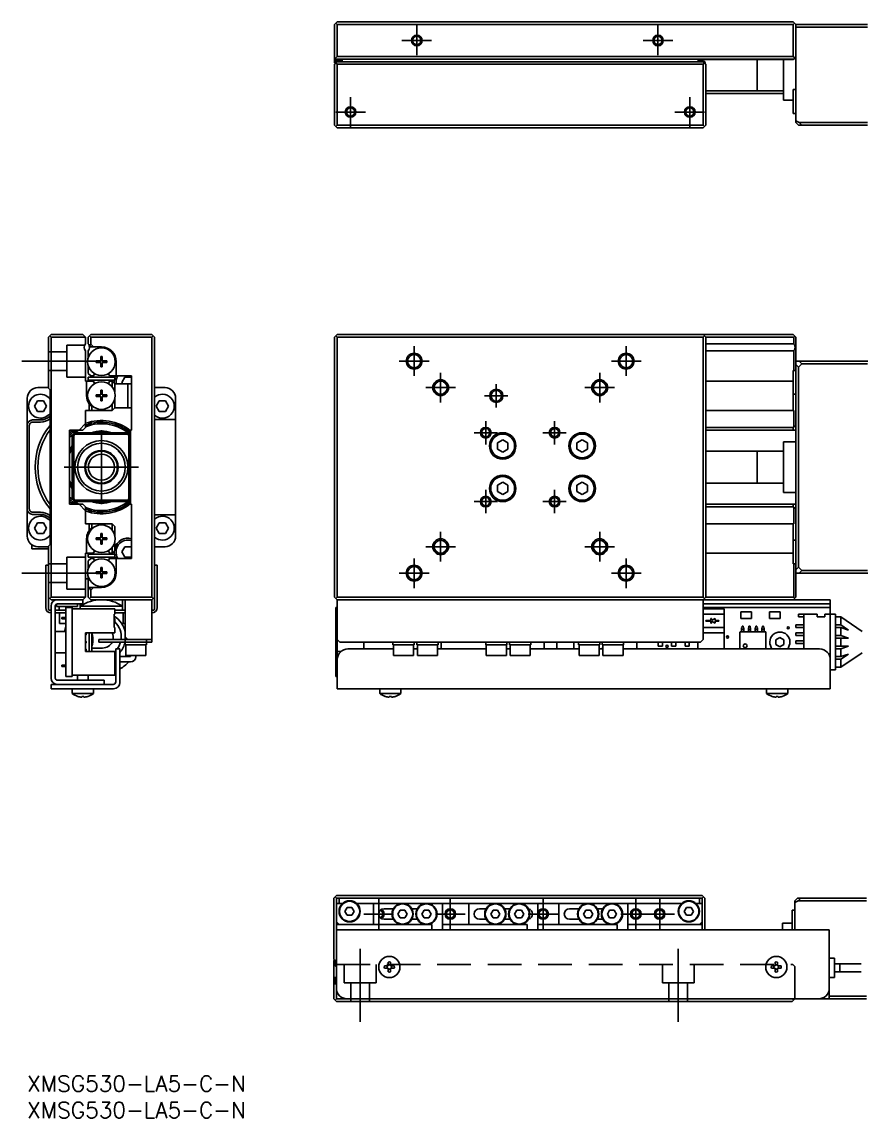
# Model space of a CAD drawing. Extents: x -1 to 646, y -8 to 203.
# Drawn here: x -1 to 157.3, y -8 to 198.8 of the extents above; entities that cross this region are included whole.
import ezdxf

# ---------------------------------------------------------------- set-up
doc = ezdxf.new("R2010")
doc.units = 0
doc.header["$LTSCALE"] = 0.5
doc.linetypes.add('CENTER', pattern=[50.8, 31.75, -6.35, 6.35, -6.35])
doc.linetypes.add('DASHED', pattern=[19.05, 12.7, -6.35])
for name, color, linetype in [('MSM_CENTER', 1, 'CENTER'), ('MSM_CONTINUOUS', 7, 'CONTINUOUS'), ('MSM_DASHED', 4, 'DASHED'), ('MSM_NARROW', 5, 'CONTINUOUS'), ('MSM_PART_NUMBER', 7, 'CONTINUOUS')]:
    doc.layers.add(name, color=color, linetype=linetype)
doc.styles.get("Standard").update_dxf_attribs({"font": 'txt.shx', "height": 1, "bigfont": 'bigfont.shx'})

# ---------------------------------------------------------------- blocks, each defined once
blk = doc.blocks.new('*U2')
at = {"layer": 'MSM_PART_NUMBER'}
blk.add_text('XMSG530-LA5-C-N', height=3, dxfattribs=at).set_placement((0, -3))
blk = doc.blocks.new('*U3')
at = {"layer": 'MSM_PART_NUMBER'}
blk.add_text('XMSG530-LA5-C-N', height=3, dxfattribs=at).set_placement((0, -8))

msp = doc.modelspace()

# ---------------------------------------------------------------- linework, layer by layer
at = {"layer": 'MSM_CENTER'}
for p, q in [((73.5, 192.5), (73.5, 198.1)), ((119, 192.5), (119, 198.1)), ((70.7, 195.3), (76.3, 195.3)), ((116.2, 195.3), (121.8, 195.3)), ((61, 179), (61, 184.6)), ((125, 179), (125, 184.6)), ((58.2, 181.8), (63.8, 181.8)), ((122.2, 181.8), (127.8, 181.8)), ((73, 132), (73, 137.6)), ((113, 132), (113, 137.6)), ((-1, 134.8), (14, 134.8)), ((70.2, 134.8), (75.8, 134.8)), ((110.2, 134.8), (115.8, 134.8)), ((78, 127), (78, 132.6)), ((108, 127), (108, 132.6)), ((88.5, 126.05), (88.5, 130.45)), ((75.2, 129.8), (80.8, 129.8)), ((86.3, 128.25), (90.7, 128.25)), ((105.2, 129.8), (110.8, 129.8)), ((86.5, 119.1), (86.5, 123.5)), ((99.5, 119.1), (99.5, 123.5)), ((14, 107.8), (14, 121.8)), ((84.3, 121.3), (88.7, 121.3)), ((97.3, 121.3), (101.7, 121.3)), ((7, 114.8), (21, 114.8)), ((86.5, 106.1), (86.5, 110.5)), ((99.5, 106.1), (99.5, 110.5)), ((84.3, 108.3), (88.7, 108.3)), ((97.3, 108.3), (101.7, 108.3)), ((78, 97), (78, 102.6)), ((108, 97), (108, 102.6)), ((75.2, 99.8), (80.8, 99.8)), ((105.2, 99.8), (110.8, 99.8)), ((73, 92), (73, 97.6)), ((113, 92), (113, 97.6)), ((-1, 94.8), (14, 94.8)), ((70.2, 94.8), (75.8, 94.8)), ((110.2, 94.8), (115.8, 94.8)), ((66.32, 27.7), (66.32, 33.3)), ((79.82, 27.7), (79.82, 33.3)), ((97.32, 27.7), (97.32, 33.3)), ((114.82, 27.7), (114.82, 33.3)), ((119.32, 27.7), (119.32, 33.3)), ((63.52, 30.5), (69.12, 30.5)), ((77.02, 30.5), (82.62, 30.5)), ((94.52, 30.5), (100.12, 30.5)), ((112.02, 30.5), (122.12, 30.5)), ((62.82, 23.9), (62.82, 10.16)), ((122.82, 10.16), (122.82, 23.9))]:
    msp.add_line(p, q, dxfattribs=at)
at = {"layer": 'MSM_CONTINUOUS'}
for p, q in [((58, 198.3), (58.25, 198.55)), ((58.5, 198.8), (58.25, 198.55)), ((58.25, 198.55), (58.5, 198.3)), ((58.5, 198.8), (144.5, 198.8)), ((145, 198.3), (144.5, 198.8)), ((144.5, 198.3), (144.75, 198.55)), ((58, 198.3), (58, 191.1)), ((58.5, 198.3), (58.5, 192.3)), ((144.5, 198.3), (58.5, 198.3)), ((144.5, 192.3), (144.5, 198.3)), ((145, 179.8), (145, 198.3)), ((145, 198.3), (158.5, 198.3)), ((158.5, 197.8), (145, 197.8)), ((58.5, 192.3), (58, 191.8)), ((144.6, 191.8), (58, 191.8)), ((59.4, 191.6), (58, 191.6)), ((58.1, 191), (58, 191.1)), ((58, 190.8), (58.25, 191.05)), ((58, 179.3), (58, 190.8)), ((58.1, 190.9), (58.1, 191.1)), ((58.25, 191.05), (58.5, 191.3)), ((58.25, 191.05), (58.5, 190.8)), ((59.1, 191.4), (58.4, 191.4)), ((58.5, 192.3), (144.5, 192.3)), ((58.5, 191.3), (127.5, 191.3)), ((58.5, 190.8), (58.5, 179.3)), ((127.5, 190.8), (58.5, 190.8)), ((59.4, 191.3), (59.4, 191.6)), ((126.6, 191.3), (126.6, 191.7)), ((144.5, 191.7), (126.6, 191.7)), ((127.6, 191.4), (126.9, 191.4)), ((127.5, 191.3), (128, 190.8)), ((127.5, 190.8), (127.75, 191.05)), ((127.5, 179.3), (127.5, 190.8)), ((127.9, 191.1), (127.9, 190.9)), ((128, 190.8), (128, 179.3)), ((137.7, 185.8), (137.7, 191.7)), ((142.7, 184.05), (142.7, 191.7)), ((144.8, 192), (144.5, 192.3)), ((144.5, 191.7), (144.6, 191.8)), ((144.6, 191.8), (144.8, 192)), ((144.8, 192), (145, 192.2)), ((128, 185.8), (142.7, 185.8)), ((128, 185.3), (142.7, 185.3)), ((144.5, 186.05), (144.5, 181.55)), ((145, 186.05), (144.5, 186.05)), ((142.7, 184.05), (144.5, 184.05)), ((144.5, 181.55), (145, 181.55)), ((145, 180.11), (145.61, 179.8)), ((58.25, 179.05), (58, 179.3)), ((58.5, 179.3), (58.25, 179.05)), ((58.25, 179.05), (58.5, 178.8)), ((58.5, 179.3), (127.5, 179.3)), ((127.5, 178.8), (58.5, 178.8)), ((127.75, 179.05), (127.5, 179.3)), ((127.5, 178.8), (128, 179.3)), ((145.5, 179.3), (145, 179.8)), ((158.5, 179.3), (145.5, 179.3)), ((145.61, 179.8), (158.5, 179.8)), ((145.61, 179.8), (146.11, 179.3)), ((4, 139.3), (4.25, 139.55)), ((4, 129.7), (4, 139.3)), ((4.25, 139.55), (4.5, 139.8)), ((4.5, 139.3), (4.25, 139.55)), ((4.5, 139.8), (10.5, 139.8)), ((4.5, 139.3), (4.5, 90.3)), ((11, 139.3), (4.5, 139.3)), ((10.5, 139.8), (11, 139.3)), ((11, 139.3), (11, 138.06)), ((11.75, 139.55), (11.5, 139.3)), ((11.5, 138.06), (11.5, 139.3)), ((11.75, 139.55), (12, 139.8)), ((12, 139.3), (11.75, 139.55)), ((12, 139.8), (23.5, 139.8)), ((12, 139.3), (12, 138)), ((23.5, 139.3), (12, 139.3)), ((23.5, 139.8), (23.75, 139.55)), ((23.75, 139.55), (23.5, 139.3)), ((23.5, 90.3), (23.5, 139.3)), ((23.75, 139.55), (24, 139.3)), ((24, 139.3), (24, 90.3)), ((58.25, 139.55), (58, 139.3)), ((58, 90.3), (58, 139.3)), ((58.5, 139.8), (58.25, 139.55)), ((58.25, 139.55), (58.5, 139.3)), ((58.5, 139.8), (144.5, 139.8)), ((127.5, 139.3), (58.5, 139.3)), ((58.5, 139.3), (58.5, 90.3)), ((127.75, 139.55), (127.5, 139.8)), ((127.5, 139.3), (127.75, 139.55)), ((127.5, 90.3), (127.5, 139.3)), ((128, 139.3), (127.75, 139.55)), ((144.6, 139.3), (128, 139.3)), ((128, 139.3), (128, 90.3)), ((144.8, 139.5), (144.5, 139.8)), ((144.6, 139.3), (144.8, 139.5)), ((144.6, 138.06), (144.6, 139.3)), ((144.8, 139.5), (145, 139.3)), ((145, 139.3), (145, 90.3)), ((11, 136.74), (11, 131)), ((11.5, 136.74), (11.5, 135.41)), ((12, 138), (11.73, 137.61)), ((11.74, 137.5), (14, 137.5)), ((12.5, 137.5), (12, 138)), ((128, 138.06), (144.6, 138.06)), ((144.6, 136.74), (128, 136.74)), ((144.63, 138.03), (144.6, 138.06)), ((144.6, 136.74), (144.63, 136.77)), ((144.6, 133.05), (144.6, 136.74)), ((144.66, 137.99), (144.63, 138.03)), ((144.63, 136.77), (144.66, 136.81)), ((144.68, 137.95), (144.66, 137.99)), ((144.66, 136.81), (144.68, 136.85)), ((144.71, 137.92), (144.68, 137.95)), ((144.68, 136.85), (144.71, 136.88)), ((144.73, 137.88), (144.71, 137.92)), ((144.71, 136.88), (144.73, 136.92)), ((144.75, 137.84), (144.73, 137.88)), ((144.73, 136.92), (144.75, 136.96)), ((144.77, 137.8), (144.75, 137.84)), ((144.75, 136.96), (144.77, 137)), ((144.79, 137.75), (144.77, 137.8)), ((144.77, 137), (144.79, 137.05)), ((144.8, 137.71), (144.79, 137.75)), ((144.79, 137.05), (144.8, 137.09)), ((144.81, 137.67), (144.8, 137.71)), ((144.8, 137.09), (144.81, 137.13)), ((144.82, 137.62), (144.81, 137.67)), ((144.81, 137.13), (144.82, 137.18)), ((144.83, 137.58), (144.82, 137.62)), ((144.82, 137.18), (144.83, 137.22)), ((144.84, 137.54), (144.83, 137.58)), ((144.83, 137.22), (144.84, 137.26)), ((144.85, 137.49), (144.84, 137.54)), ((144.84, 137.26), (144.85, 137.31)), ((144.85, 137.45), (144.85, 137.49)), ((144.85, 137.4), (144.85, 137.45)), ((144.85, 137.35), (144.85, 137.4)), ((144.85, 137.31), (144.85, 137.35)), ((11.4, 134.8), (11, 134.8)), ((13, 134.85), (13.8, 134.85)), ((13, 134.85), (13, 134.56)), ((13, 134.56), (13.8, 134.56)), ((13.53, 134.56), (13.53, 134.85)), ((13.86, 135.7), (14.15, 135.7)), ((13.86, 134.91), (13.86, 135.7)), ((14.15, 135.17), (13.86, 135.17)), ((13.86, 133.7), (13.86, 134.5)), ((14.15, 134.91), (14.15, 135.7)), ((14.15, 133.7), (14.15, 134.5)), ((14.21, 134.85), (15, 134.85)), ((14.21, 134.56), (15, 134.56)), ((14.47, 134.56), (14.47, 134.85)), ((15, 134.85), (15, 134.56)), ((16.8, 132), (16.8, 134.7)), ((145, 134.8), (174, 134.8)), ((145.61, 134.8), (146.11, 134.3)), ((11.5, 133.99), (11.5, 132.5)), ((11.5, 132.5), (12, 132)), ((13.86, 134.23), (14.15, 134.23)), ((13.86, 133.7), (14.15, 133.7)), ((15.54, 132), (15.33, 132.38)), ((144.5, 125.5), (144.5, 133.05)), ((145, 133.05), (144.5, 133.05)), ((145.5, 133.69), (145, 134.19)), ((146.11, 134.3), (145.5, 133.69)), ((145.5, 133.69), (145.5, 95.91)), ((158.5, 134.3), (146.11, 134.3)), ((11, 131), (12.46, 131)), ((11.2, 128.3), (11.2, 131)), ((11.5, 131.8), (11.5, 131.2)), ((11.5, 131.8), (16.5, 131.8)), ((11.5, 131.2), (16.5, 131.2)), ((12, 132), (12.46, 132)), ((12.54, 132.14), (12.46, 132)), ((12.46, 131), (12.67, 130.62)), ((15.46, 130.86), (15.54, 131)), ((15.54, 132), (19.7, 132)), ((16, 131), (15.54, 131)), ((16, 129.96), (16, 131)), ((16.5, 130.5), (16, 131)), ((16.5, 131.8), (16.5, 131.2)), ((16.5, 130.5), (16.5, 129.01)), ((19.7, 130.5), (16.5, 130.5)), ((17.85, 130.8), (18.42, 131.8)), ((18.02, 130.5), (17.85, 130.8)), ((18.42, 131.8), (19.58, 131.8)), ((19, 126), (19, 130.5)), ((19.58, 131.8), (19.7, 131.59)), ((19.7, 121.8), (19.7, 132)), ((144.5, 131), (128, 131)), ((2, 129.8), (4, 129.8)), ((4, 129.7), (4.3, 129.4)), ((4.3, 100.2), (4.3, 129.4)), ((13, 128.45), (13.8, 128.45)), ((13, 128.45), (13, 128.16)), ((13.53, 128.16), (13.53, 128.45)), ((13.86, 129.3), (14.15, 129.3)), ((13.86, 128.51), (13.86, 129.3)), ((14.15, 128.77), (13.86, 128.77)), ((14.15, 128.51), (14.15, 129.3)), ((14.21, 128.45), (15, 128.45)), ((14.47, 128.16), (14.47, 128.45)), ((15, 128.45), (15, 128.16)), ((26, 129.8), (24, 129.8)), ((144.5, 128.55), (145, 128.55)), ((0, 127.8), (0, 101.8)), ((1.35, 126.3), (1.92, 127.3)), ((1.92, 125.3), (1.35, 126.3)), ((1.92, 127.3), (3.08, 127.3)), ((3.08, 127.3), (3.65, 126.3)), ((3.65, 126.3), (3.08, 125.3)), ((11.7, 125.5), (11.7, 126.7)), ((12.2, 126.16), (12.2, 125.5)), ((13, 128.16), (13.8, 128.16)), ((13.86, 127.3), (13.86, 128.1)), ((13.86, 127.83), (14.15, 127.83)), ((13.86, 127.3), (14.15, 127.3)), ((14.15, 127.3), (14.15, 128.1)), ((14.21, 128.16), (15, 128.16)), ((16, 125.5), (16, 126.64)), ((16.5, 127.59), (16.5, 126)), ((24.35, 126.3), (24.92, 127.3)), ((24.92, 125.3), (24.35, 126.3)), ((24.92, 127.3), (26.08, 127.3)), ((26.08, 127.3), (26.65, 126.3)), ((26.65, 126.3), (26.08, 125.3)), ((28, 127.8), (28, 123.8)), ((3.08, 125.3), (1.92, 125.3)), ((16, 125.5), (11, 125.5)), ((11, 125.5), (11, 122.3)), ((16, 125.5), (16.5, 126)), ((16.5, 126), (19.7, 126)), ((26.08, 125.3), (24.92, 125.3)), ((144.6, 125.5), (128, 125.5)), ((144.6, 122.44), (144.6, 125.5)), ((0.38, 107.03), (0.38, 122.57)), ((1, 123.7), (2.5, 123.7)), ((1.13, 123.32), (2.5, 123.32)), ((9.79, 121.8), (11, 123.01)), ((11, 122.3), (10.5, 121.8)), ((28, 123.8), (24, 123.8)), ((28, 123.8), (28, 105.8)), ((128, 122.3), (144.5, 122.3)), ((144.5, 122.3), (144.6, 122.44)), ((144.5, 121.8), (144.5, 122.3)), ((145, 122.61), (144.6, 122.44)), ((10.5, 121.8), (8, 121.8)), ((8, 121.8), (8, 107.8)), ((8.5, 120.5), (8.8, 120.8)), ((8.5, 109.1), (8.5, 120.5)), ((9, 121), (8.8, 120.8)), ((8.8, 120.8), (8.8, 108.8)), ((9, 121), (9.3, 121.3)), ((19, 121), (9, 121)), ((9.3, 121.3), (18.7, 121.3)), ((18.7, 121.3), (19, 121)), ((19.2, 120.8), (19, 121)), ((19.2, 108.8), (19.2, 120.8)), ((19.2, 120.8), (19.5, 120.5)), ((19.5, 107.8), (19.5, 121.8)), ((19.5, 121.8), (19.7, 121.8)), ((87.2, 120.91), (87.2, 121)), ((88.7, 119.38), (89.7, 119.95)), ((89.7, 119.95), (90.7, 119.38)), ((103.7, 119.38), (104.7, 119.95)), ((104.7, 119.95), (105.7, 119.38)), ((145, 121.8), (128, 121.8)), ((17.2, 117.78), (17.2, 117.96)), ((88.7, 118.22), (88.7, 119.38)), ((89.7, 117.65), (88.7, 118.22)), ((90.7, 118.22), (89.7, 117.65)), ((90.7, 119.38), (90.7, 118.22)), ((103.7, 118.22), (103.7, 119.38)), ((104.7, 117.65), (103.7, 118.22)), ((105.7, 118.22), (104.7, 117.65)), ((105.7, 119.38), (105.7, 118.22)), ((142.7, 110.05), (142.7, 119.55)), ((145, 119.55), (142.7, 119.55)), ((17.2, 117.78), (17.43, 117.55)), ((17.43, 117.72), (17.43, 117.55)), ((17.43, 117.55), (17.56, 117.55)), ((142.7, 117.8), (128, 117.8)), ((137.7, 111.8), (137.7, 117.8)), ((11.04, 113.74), (11.04, 113.74)), ((12.56, 112), (12.63, 112)), ((12.69, 111.94), (12.63, 112)), ((15.38, 112), (15.31, 111.94)), ((15.38, 112), (15.44, 112)), ((16.97, 113.74), (16.97, 113.74)), ((17.43, 112.05), (17.2, 111.83)), ((17.2, 111.64), (17.2, 111.83)), ((17.43, 112.05), (17.43, 111.88)), ((17.56, 112.05), (17.43, 112.05)), ((88.7, 111.38), (89.7, 111.95)), ((89.7, 111.95), (90.7, 111.38)), ((103.7, 111.38), (104.7, 111.95)), ((104.7, 111.95), (105.7, 111.38)), ((128, 111.8), (142.7, 111.8)), ((88.7, 110.22), (88.7, 111.38)), ((89.7, 109.65), (88.7, 110.22)), ((90.7, 110.22), (89.7, 109.65)), ((90.7, 111.38), (90.7, 110.22)), ((103.7, 110.22), (103.7, 111.38)), ((104.7, 109.65), (103.7, 110.22)), ((105.7, 110.22), (104.7, 109.65)), ((105.7, 111.38), (105.7, 110.22)), ((142.7, 110.05), (145, 110.05)), ((8, 107.8), (10.5, 107.8)), ((8.8, 108.8), (8.5, 109.1)), ((8.8, 108.8), (9, 108.6)), ((9, 108.6), (19, 108.6)), ((9.3, 108.3), (9, 108.6)), ((18.7, 108.3), (9.3, 108.3)), ((11, 106.59), (9.79, 107.8)), ((10.5, 107.8), (11, 107.3)), ((19, 108.6), (18.7, 108.3)), ((19, 108.6), (19.2, 108.8)), ((19.5, 109.1), (19.2, 108.8)), ((19.7, 107.8), (19.5, 107.8)), ((19.7, 97.6), (19.7, 107.8)), ((128, 107.8), (145, 107.8)), ((144.5, 107.3), (144.5, 107.8)), ((2.5, 105.9), (1, 105.9)), ((2.5, 106.28), (1.13, 106.28)), ((11, 107.3), (11, 104.1)), ((24, 105.8), (28, 105.8)), ((28, 105.8), (28, 101.8)), ((144.5, 107.3), (128, 107.3)), ((144.6, 107.16), (144.5, 107.3)), ((144.6, 104.1), (144.6, 107.16)), ((144.6, 107.16), (145, 106.99)), ((1.35, 103.3), (1.92, 104.3)), ((1.92, 104.3), (3.08, 104.3)), ((3.08, 104.3), (3.65, 103.3)), ((11, 104.1), (16, 104.1)), ((11.7, 102.9), (11.7, 104.1)), ((12.2, 104.1), (12.2, 103.44)), ((16, 102.96), (16, 104.1)), ((16.5, 103.6), (16, 104.1)), ((16.5, 103.6), (16.5, 102.01)), ((24.35, 103.3), (24.92, 104.3)), ((24.92, 104.3), (26.08, 104.3)), ((26.08, 104.3), (26.65, 103.3)), ((144.6, 104.1), (128, 104.1)), ((144.5, 104.1), (144.5, 96.55)), ((1.92, 102.3), (1.35, 103.3)), ((3.08, 102.3), (1.92, 102.3)), ((3.65, 103.3), (3.08, 102.3)), ((13, 101.45), (13.8, 101.45)), ((13, 101.45), (13, 101.16)), ((13.53, 101.16), (13.53, 101.45)), ((13.86, 102.3), (14.15, 102.3)), ((13.86, 101.51), (13.86, 102.3)), ((14.15, 101.77), (13.86, 101.77)), ((14.15, 101.51), (14.15, 102.3)), ((14.21, 101.45), (15, 101.45)), ((14.47, 101.16), (14.47, 101.45)), ((15, 101.45), (15, 101.16)), ((24.92, 102.3), (24.35, 103.3)), ((26.08, 102.3), (24.92, 102.3)), ((26.65, 103.3), (26.08, 102.3)), ((0.9, 99.4), (0.9, 100.13)), ((4, 99.4), (0.9, 99.4)), ((4, 99.8), (2, 99.8)), ((4.3, 100.2), (4, 99.9)), ((4, 90.3), (4, 99.9)), ((11.2, 101.3), (11.2, 98.6)), ((13, 101.16), (13.8, 101.16)), ((13.86, 100.3), (13.86, 101.1)), ((13.86, 100.83), (14.15, 100.83)), ((13.86, 100.3), (14.15, 100.3)), ((14.15, 100.3), (14.15, 101.1)), ((14.21, 101.16), (15, 101.16)), ((16, 98.6), (16, 99.64)), ((16.5, 100.59), (16.5, 99.1)), ((17.85, 98.8), (18.42, 99.8)), ((18.42, 99.8), (19.58, 99.8)), ((19.58, 99.8), (19.7, 99.59)), ((24, 99.8), (26, 99.8)), ((145, 101.05), (144.5, 101.05)), ((12.46, 98.6), (11, 98.6)), ((11, 98.6), (11, 90.3)), ((11.5, 98.4), (11.5, 97.8)), ((11.5, 98.4), (16.5, 98.4)), ((11.5, 97.8), (16.5, 97.8)), ((12, 97.6), (11.5, 97.1)), ((12, 97.6), (12.46, 97.6)), ((12.67, 98.98), (12.46, 98.6)), ((12.46, 97.6), (12.54, 97.46)), ((15.33, 97.22), (15.54, 97.6)), ((15.54, 98.6), (15.46, 98.74)), ((16, 98.6), (15.54, 98.6)), ((15.54, 97.6), (19.7, 97.6)), ((16, 98.6), (16.5, 99.1)), ((16.5, 98.4), (16.5, 97.8)), ((16.8, 97.6), (16.8, 94.9)), ((18.42, 97.8), (17.85, 98.8)), ((19.58, 97.8), (18.42, 97.8)), ((19.7, 98.01), (19.58, 97.8)), ((144.5, 98.6), (128, 98.6)), ((3.5, 96.3), (4, 96.3)), ((3.5, 96.3), (3.5, 88.3)), ((11.5, 95.61), (11.5, 97.1)), ((13.86, 95.9), (14.15, 95.9)), ((13.86, 95.11), (13.86, 95.9)), ((14.15, 95.37), (13.86, 95.37)), ((14.15, 95.11), (14.15, 95.9)), ((24, 96.3), (24.5, 96.3)), ((24.5, 96.3), (24.5, 88.3)), ((144.5, 96.55), (145, 96.55)), ((144.6, 90.3), (144.6, 96.55)), ((145, 95.41), (145.5, 95.91)), ((145.5, 95.91), (146.11, 95.3)), ((146.11, 95.3), (145.61, 94.8)), ((146.11, 95.3), (158.5, 95.3)), ((11.4, 94.8), (11, 94.8)), ((11.5, 93.72), (11, 93.72)), ((11.5, 90.3), (11.5, 94.19)), ((13, 95.05), (13.8, 95.05)), ((13, 95.05), (13, 94.76)), ((13, 94.76), (13.8, 94.76)), ((13.53, 94.76), (13.53, 95.05)), ((13.86, 93.9), (13.86, 94.7)), ((13.86, 94.43), (14.15, 94.43)), ((13.86, 93.9), (14.15, 93.9)), ((14.15, 93.9), (14.15, 94.7)), ((14.21, 95.05), (15, 95.05)), ((14.21, 94.76), (15, 94.76)), ((14.47, 94.76), (14.47, 95.05)), ((15, 95.05), (15, 94.76)), ((174, 94.8), (145, 94.8)), ((11.5, 92.1), (14, 92.1)), ((11.65, 92.1), (12, 91.6)), ((12, 91.6), (12.5, 92.1)), ((12, 91.6), (12, 90.3)), ((4, 88), (4, 90.3)), ((4.25, 90.05), (4, 90.3)), ((4.25, 90.05), (4.5, 90.3)), ((4.5, 89.8), (4.25, 90.05)), ((4.5, 90.3), (11, 90.3)), ((10.5, 89.8), (4.5, 89.8)), ((5.5, 88.95), (5.5, 88.5)), ((5.7, 89), (10.5, 89)), ((9.5, 88.5), (9.5, 89)), ((10, 88.05), (10, 89)), ((11, 90.3), (10.5, 89.8)), ((10.5, 89.8), (10.5, 89)), ((11.5, 90.3), (11.75, 90.05)), ((11.75, 90.05), (12, 90.3)), ((12, 89.8), (11.75, 90.05)), ((12, 90.3), (23.5, 90.3)), ((23.5, 89.8), (12, 89.8)), ((18, 89.8), (18, 87.8)), ((18.5, 89.8), (18.5, 81.3)), ((23.5, 90.3), (23.75, 90.05)), ((23.75, 90.05), (23.5, 89.8)), ((23.5, 89.8), (23.5, 81.8)), ((24, 90.3), (23.75, 90.05)), ((24, 88), (24, 90.3)), ((58, 90.3), (58.25, 90.05)), ((58.5, 90.3), (58.25, 90.05)), ((58.25, 90.05), (58.5, 89.8)), ((58.5, 90.3), (127.5, 90.3)), ((58.5, 73), (58.5, 89.8)), ((58.5, 89.8), (151.5, 89.8)), ((127.75, 90.05), (127.5, 90.3)), ((127.5, 89.8), (127.75, 90.05)), ((127.5, 89.8), (127.5, 82.3)), ((127.5, 89), (151.5, 89)), ((127.75, 90.05), (128, 90.3)), ((128, 90.3), (144.6, 90.3)), ((144.5, 89.8), (144.8, 90.1)), ((144.8, 90.1), (144.6, 90.3)), ((145, 90.3), (144.8, 90.1)), ((151.5, 89.8), (151.5, 73)), ((4.2, 87.8), (4.5, 87.8)), ((4.5, 88.6), (4.5, 75)), ((5.3, 88.6), (5.3, 75)), ((5.3, 87.8), (7.3, 87.8)), ((5.3, 87.3), (7.3, 87.3)), ((9.5, 88.5), (5.5, 88.5)), ((6, 88.5), (6, 87.8)), ((6.1, 87.3), (6.1, 85.3)), ((7.3, 88.3), (7.3, 75.3)), ((7.3, 88.3), (8.5, 88.3)), ((8.5, 88.3), (8.5, 75.3)), ((16.5, 88.05), (8.5, 88.05)), ((10, 88.55), (18, 88.55)), ((16.4, 84.55), (16.4, 87.05)), ((16.5, 87.05), (16.4, 87.05)), ((16.5, 87.05), (16.5, 88.05)), ((16.5, 87.8), (18.5, 87.8)), ((16.5, 87.3), (18.5, 87.3)), ((18.1, 87.3), (18.1, 85.3)), ((23.5, 87.8), (23.8, 87.8)), ((58.5, 88.3), (58.2, 88.3)), ((58.2, 88.3), (58.2, 75.3)), ((151.5, 88.3), (127.5, 88.3)), ((131.5, 88.05), (127.5, 88.05)), ((127.5, 87.05), (131.5, 87.05)), ((131.5, 80.5), (131.5, 88.05)), ((134.63, 87.51), (134.63, 86.26)), ((136.63, 87.51), (134.63, 87.51)), ((136.63, 86.26), (136.63, 87.51)), ((142.02, 87.51), (140.02, 87.51)), ((140.02, 87.51), (140.02, 86.26)), ((142.02, 86.26), (142.02, 87.51)), ((145.5, 86.55), (145.5, 87.05)), ((145.5, 87.05), (149, 87.05)), ((146.5, 87.05), (146.5, 80.5)), ((149, 87.05), (149, 86.55)), ((150.5, 87.05), (150.5, 86.55)), ((150.5, 87.05), (152.5, 87.05)), ((152.5, 87.05), (152.5, 76.55)), ((6.1, 85.3), (7.3, 85.3)), ((7.3, 86.43), (6.5, 86.43)), ((6.5, 86.43), (6.5, 86.18)), ((7.3, 86.18), (6.5, 86.18)), ((16.4, 86.25), (16.5, 86.25)), ((16.4, 85.88), (16.5, 85.88)), ((16.4, 85.73), (16.5, 85.73)), ((16.4, 85.35), (16.5, 85.35)), ((16.5, 85.35), (16.5, 86.25)), ((18.1, 85.3), (18.5, 85.3)), ((128, 85.73), (128, 85.88)), ((128, 85.88), (128.95, 85.88)), ((128.95, 85.73), (128, 85.73)), ((128.95, 85.88), (128.95, 86.25)), ((128.95, 86.25), (129.1, 86.25)), ((128.95, 85.35), (128.95, 85.73)), ((129.1, 85.35), (128.95, 85.35)), ((129.1, 86.25), (129.1, 85.86)), ((129.1, 85.86), (129.78, 86.25)), ((129.1, 85.74), (129.1, 85.35)), ((129.78, 85.35), (129.1, 85.74)), ((129.78, 86.25), (129.78, 85.88)), ((129.78, 85.88), (130.48, 85.88)), ((129.78, 85.73), (129.78, 85.35)), ((130.48, 85.73), (129.78, 85.73)), ((130.48, 85.88), (130.48, 85.73)), ((134.63, 86.26), (136.63, 86.26)), ((134.89, 84.55), (134.89, 84.8)), ((135.09, 84.8), (134.89, 84.8)), ((135.09, 84.8), (135.09, 84.55)), ((136.16, 84.55), (136.16, 84.8)), ((136.36, 84.8), (136.16, 84.8)), ((136.36, 84.8), (136.36, 84.55)), ((137.63, 84.8), (137.43, 84.8)), ((137.43, 84.55), (137.43, 84.8)), ((137.63, 84.8), (137.63, 84.55)), ((138.7, 84.55), (138.7, 84.8)), ((138.9, 84.8), (138.7, 84.8)), ((138.9, 84.8), (138.9, 84.55)), ((140.02, 86.26), (142.02, 86.26)), ((145, 84.55), (145, 85.05)), ((146.5, 85.05), (145, 85.05)), ((145.5, 86.55), (146.5, 86.55)), ((150.5, 86.55), (149, 86.55)), ((153.5, 86.55), (152.5, 86.55)), ((152.5, 85.05), (153.5, 85.05)), ((153.5, 86.55), (153.5, 85.05)), ((157.5, 83.8), (153.5, 86.55)), ((153.5, 85.05), (154.95, 84.05)), ((7.3, 83.8), (5.3, 83.8)), ((11, 83.55), (16.5, 83.55)), ((11, 80.05), (11, 83.55)), ((11.7, 83.55), (11.7, 80.05)), ((12.2, 83.55), (12.2, 80.05)), ((16.5, 84.55), (16.4, 84.55)), ((16.5, 83.55), (16.5, 84.55)), ((19, 82.3), (18.5, 82.8)), ((131.5, 84.55), (127.5, 84.55)), ((127.5, 83.55), (131.5, 83.55)), ((134.45, 80.5), (134.45, 83.65)), ((134.55, 83.75), (139.25, 83.75)), ((134.78, 84.48), (134.89, 84.55)), ((134.78, 83.75), (134.78, 84.48)), ((134.78, 84.19), (135.21, 84.19)), ((135.09, 84.55), (135.21, 84.48)), ((135.21, 84.48), (135.21, 83.75)), ((136.05, 84.48), (136.16, 84.55)), ((136.05, 83.75), (136.05, 84.48)), ((136.05, 84.19), (136.48, 84.19)), ((136.36, 84.55), (136.48, 84.48)), ((136.48, 84.48), (136.48, 83.75)), ((137.32, 84.48), (137.43, 84.55)), ((137.32, 83.75), (137.32, 84.48)), ((137.32, 84.19), (137.75, 84.19)), ((137.63, 84.55), (137.75, 84.48)), ((137.75, 84.48), (137.75, 83.75)), ((138.59, 84.48), (138.7, 84.55)), ((138.59, 83.75), (138.59, 84.48)), ((138.59, 84.19), (139.02, 84.19)), ((138.9, 84.55), (139.02, 84.48)), ((139.02, 84.48), (139.02, 83.75)), ((139.35, 83.65), (139.35, 80.5)), ((145, 84.55), (146.5, 84.55)), ((145, 83.05), (145, 83.55)), ((146.5, 83.55), (145, 83.55)), ((145, 83.05), (146.5, 83.05)), ((153.5, 84.55), (152.5, 84.55)), ((152.5, 83.05), (153.5, 83.05)), ((153.5, 84.55), (153.5, 83.05)), ((154.95, 84.05), (153.5, 84.55)), ((153.5, 83.05), (154.95, 82.55)), ((12.2, 80.67), (14.21, 80.67)), ((12.35, 82.67), (12.35, 81.8)), ((13.5, 82.3), (13.5, 81.8)), ((23.5, 82.3), (13.5, 82.3)), ((13.5, 81.8), (18.5, 81.8)), ((22.5, 81.8), (18.5, 81.8)), ((22.5, 81.3), (18.5, 81.3)), ((18.6, 81.3), (18.6, 79.3)), ((22.4, 79.3), (22.4, 81.3)), ((22.5, 81.3), (22.5, 82.3)), ((23.5, 81.8), (22.5, 81.8)), ((58.5, 82.3), (59, 81.8)), ((59, 81.8), (127, 81.8)), ((63.5, 80.5), (63.5, 81.8)), ((69, 81.8), (69, 81.3)), ((73, 81.3), (69, 81.3)), ((69.1, 81.3), (69.1, 79.3)), ((72.9, 79.3), (72.9, 81.3)), ((73, 81.3), (73, 81.8)), ((73.5, 81.8), (73.5, 81.3)), ((77.5, 81.3), (73.5, 81.3)), ((73.6, 81.3), (73.6, 79.3)), ((77.4, 79.3), (77.4, 81.3)), ((77.5, 81.3), (77.5, 81.8)), ((78.1, 80.5), (78.1, 81.8)), ((86.5, 81.8), (86.5, 81.3)), ((90.5, 81.3), (86.5, 81.3)), ((86.6, 81.3), (86.6, 79.3)), ((90.4, 79.3), (90.4, 81.3)), ((90.5, 81.3), (90.5, 81.8)), ((91, 81.8), (91, 81.3)), ((95, 81.3), (91, 81.3)), ((91.1, 81.3), (91.1, 79.3)), ((94.9, 79.3), (94.9, 81.3)), ((95, 81.3), (95, 81.8)), ((97.5, 80.5), (97.5, 81.8)), ((99.9, 81.8), (99.9, 80.5)), ((103.1, 80.5), (103.1, 81.8)), ((104, 81.8), (104, 81.3)), ((108, 81.3), (104, 81.3)), ((104.1, 81.3), (104.1, 79.3)), ((107.9, 79.3), (107.9, 81.3)), ((108, 81.3), (108, 81.8)), ((108.5, 81.8), (108.5, 81.3)), ((112.5, 81.3), (108.5, 81.3)), ((108.6, 81.3), (108.6, 79.3)), ((112.4, 79.3), (112.4, 81.3)), ((112.5, 81.3), (112.5, 81.8)), ((115, 80.5), (115, 81.8)), ((119.03, 81.8), (119.03, 81)), ((119.03, 81), (119.83, 81)), ((119.83, 81), (119.83, 81.8)), ((121.57, 81.8), (121.57, 81)), ((121.57, 81), (122.37, 81)), ((122.37, 81), (122.37, 81.8)), ((124.11, 81.8), (124.11, 81)), ((124.11, 81), (124.91, 81)), ((124.91, 81), (124.91, 81.8)), ((126.5, 80.5), (126.5, 81.8)), ((127, 81.8), (127.5, 82.3)), ((141.25, 82.23), (142, 82.67)), ((141.25, 81.37), (141.25, 82.23)), ((142, 80.93), (141.25, 81.37)), ((142, 82.67), (142.75, 82.23)), ((142.75, 81.37), (142, 80.93)), ((142.75, 82.23), (142.75, 81.37)), ((145, 81.55), (145, 82.05)), ((146.5, 82.05), (145, 82.05)), ((145, 81.55), (146.5, 81.55)), ((154.95, 82.55), (152.5, 82.55)), ((152.5, 81.05), (154.95, 81.05)), ((153.5, 82.55), (153.5, 81.05)), ((154.95, 81.05), (153.5, 80.55)), ((5.3, 79.8), (7.3, 79.8)), ((16.5, 80.05), (11, 80.05)), ((16.5, 75.55), (16.5, 80.05)), ((16.5, 79.05), (16.7, 79.05)), ((16.7, 74.3), (16.7, 80.5)), ((16.7, 80.5), (17.5, 80.5)), ((17.5, 80.5), (17.5, 74.2)), ((17.5, 79.05), (19.5, 79.05)), ((18.6, 79.3), (22.4, 79.3)), ((19.5, 79.05), (19.5, 79.3)), ((20.5, 79.05), (20.5, 79.3)), ((59.24, 80.05), (58.5, 80.05)), ((60.5, 80.5), (69.1, 80.5)), ((69.1, 79.3), (72.9, 79.3)), ((72.9, 80.5), (73.6, 80.5)), ((73.6, 79.3), (77.4, 79.3)), ((77.4, 80.5), (86.6, 80.5)), ((86.6, 79.3), (90.4, 79.3)), ((90.4, 80.5), (91.1, 80.5)), ((91.1, 79.3), (94.9, 79.3)), ((94.9, 80.5), (104.1, 80.5)), ((104.1, 79.3), (107.9, 79.3)), ((107.9, 80.5), (108.6, 80.5)), ((108.6, 79.3), (112.4, 79.3)), ((112.4, 80.5), (149.5, 80.5)), ((145, 80.5), (145, 80.55)), ((146.5, 80.55), (145, 80.55)), ((153.5, 80.55), (152.5, 80.55)), ((152.5, 79.05), (153.5, 79.05)), ((153.5, 80.55), (153.5, 79.05)), ((153.5, 77.05), (157.5, 79.8)), ((154.95, 79.55), (153.5, 78.55)), ((153.5, 79.05), (154.95, 79.55)), ((6.5, 77.43), (6.5, 77.18)), ((7.3, 77.43), (6.5, 77.43)), ((7.3, 77.18), (6.5, 77.18)), ((16.5, 78.05), (16.7, 78.05)), ((17.5, 78.05), (19.5, 78.05)), ((152.5, 76.55), (151.5, 76.55)), ((153.5, 78.55), (152.5, 78.55)), ((152.5, 77.05), (153.5, 77.05)), ((153.5, 78.55), (153.5, 77.05)), ((5.7, 74.6), (14.5, 74.6)), ((7.3, 75.3), (8.5, 75.3)), ((8.5, 75.55), (16.5, 75.55)), ((9.5, 75.55), (9.5, 74.6)), ((11.5, 74.6), (11.5, 75.55)), ((14.5, 74.6), (14.5, 73.8)), ((58.2, 75.3), (58.5, 75.3)), ((4.5, 73), (4.5, 73.8)), ((4.5, 73.8), (16.2, 73.8)), ((16.3, 73), (4.5, 73)), ((8.5, 73), (8.5, 72.1)), ((12.5, 72.1), (12.5, 73)), ((151.5, 73), (58.5, 73)), ((66.5, 73), (66.5, 72.1)), ((70.5, 72.1), (70.5, 73)), ((139.5, 73), (139.5, 72.1)), ((143.5, 72.1), (143.5, 73)), ((8.5, 72.1), (12.5, 72.1)), ((9.55, 71.54), (9.57, 71.54)), ((10.3, 71.54), (10.7, 71.54)), ((10.3, 71.41), (10.3, 71.54)), ((10.7, 71.54), (10.7, 71.41)), ((11.43, 71.54), (11.45, 71.54)), ((66.5, 72.1), (70.5, 72.1)), ((67.55, 71.54), (67.57, 71.54)), ((68.3, 71.54), (68.7, 71.54)), ((68.3, 71.41), (68.3, 71.54)), ((68.7, 71.54), (68.7, 71.41)), ((69.43, 71.54), (69.45, 71.54)), ((139.5, 72.1), (143.5, 72.1)), ((140.55, 71.54), (140.57, 71.54)), ((141.3, 71.54), (141.7, 71.54)), ((141.3, 71.41), (141.3, 71.54)), ((141.7, 71.54), (141.7, 71.41)), ((142.43, 71.54), (142.45, 71.54)), ((57.82, 33.5), (58.07, 33.75)), ((57.82, 22), (57.82, 33.5)), ((58.32, 34), (58.07, 33.75)), ((58.07, 33.75), (58.32, 33.5)), ((58.32, 34), (127.32, 34)), ((58.32, 33.5), (127.32, 33.5)), ((58.32, 14.5), (58.32, 33.5)), ((58.82, 33.5), (58.82, 32.5)), ((126.82, 32.5), (126.82, 33.5)), ((127.57, 33.75), (127.32, 34)), ((127.32, 33.5), (127.57, 33.75)), ((127.32, 27.5), (127.32, 33.5)), ((127.57, 33.75), (127.82, 33.5)), ((127.82, 33.5), (127.82, 27.5)), ((144.82, 33), (145.32, 33.5)), ((145.32, 33.5), (158.32, 33.5)), ((145.93, 33.5), (145.43, 33)), ((59.49, 32.5), (58.32, 32.5)), ((59.95, 31), (60.38, 31.75)), ((60.38, 31.75), (61.25, 31.75)), ((61.25, 31.75), (61.68, 31)), ((123.49, 32.5), (62.14, 32.5)), ((65.32, 32.5), (65.32, 28.5)), ((69.08, 31.5), (67.32, 31.5)), ((69.95, 30.5), (70.38, 31.25)), ((70.38, 31.25), (71.25, 31.25)), ((71.25, 31.25), (71.68, 30.5)), ((73.58, 31.5), (72.55, 31.5)), ((74.45, 30.5), (74.88, 31.25)), ((74.88, 31.25), (75.75, 31.25)), ((75.75, 31.25), (76.18, 30.5)), ((78.32, 27.5), (78.32, 32.5)), ((83.32, 32.5), (83.32, 28.5)), ((86.58, 31.5), (85.32, 31.5)), ((87.45, 30.5), (87.88, 31.25)), ((87.88, 31.25), (88.75, 31.25)), ((88.75, 31.25), (89.18, 30.5)), ((91.08, 31.5), (90.05, 31.5)), ((91.95, 30.5), (92.38, 31.25)), ((92.38, 31.25), (93.25, 31.25)), ((93.25, 31.25), (93.68, 30.5)), ((96.32, 27.5), (96.32, 32.5)), ((100.32, 32.5), (100.32, 28.5)), ((104.08, 31.5), (102.32, 31.5)), ((104.95, 30.5), (105.38, 31.25)), ((105.38, 31.25), (106.25, 31.25)), ((106.25, 31.25), (106.68, 30.5)), ((108.58, 31.5), (107.55, 31.5)), ((109.45, 30.5), (109.88, 31.25)), ((109.88, 31.25), (110.75, 31.25)), ((110.75, 31.25), (111.18, 30.5)), ((113.32, 27.5), (113.32, 32.5)), ((123.95, 31), (124.38, 31.75)), ((124.38, 31.75), (125.25, 31.75)), ((125.25, 31.75), (125.68, 31)), ((127.32, 32.5), (126.14, 32.5)), ((144.82, 31.25), (144.32, 31.25)), ((144.32, 31.25), (144.32, 27.5)), ((144.82, 33), (144.82, 27.5)), ((145.43, 33), (144.82, 32.69)), ((158.32, 33), (145.43, 33)), ((58.82, 28.5), (58.32, 29)), ((60.38, 30.25), (59.95, 31)), ((61.25, 30.25), (60.38, 30.25)), ((61.68, 31), (61.25, 30.25)), ((67.32, 29.5), (69.08, 29.5)), ((70.38, 29.75), (69.95, 30.5)), ((71.25, 29.75), (70.38, 29.75)), ((71.68, 30.5), (71.25, 29.75)), ((72.55, 29.5), (73.58, 29.5)), ((74.88, 29.75), (74.45, 30.5)), ((75.75, 29.75), (74.88, 29.75)), ((76.18, 30.5), (75.75, 29.75)), ((85.32, 29.5), (86.58, 29.5)), ((87.88, 29.75), (87.45, 30.5)), ((88.75, 29.75), (87.88, 29.75)), ((89.18, 30.5), (88.75, 29.75)), ((90.05, 29.5), (91.08, 29.5)), ((92.38, 29.75), (91.95, 30.5)), ((93.25, 29.75), (92.38, 29.75)), ((93.68, 30.5), (93.25, 29.75)), ((102.32, 29.5), (104.08, 29.5)), ((105.38, 29.75), (104.95, 30.5)), ((106.25, 29.75), (105.38, 29.75)), ((106.68, 30.5), (106.25, 29.75)), ((107.55, 29.5), (108.58, 29.5)), ((109.88, 29.75), (109.45, 30.5)), ((110.75, 29.75), (109.88, 29.75)), ((111.18, 30.5), (110.75, 29.75)), ((124.38, 30.25), (123.95, 31)), ((125.25, 30.25), (124.38, 30.25)), ((125.68, 31), (125.25, 30.25)), ((127.32, 29), (126.82, 28.5)), ((58.32, 28.5), (76.32, 28.5)), ((58.32, 27.5), (151.32, 27.5)), ((76.32, 27.5), (76.32, 28.5)), ((94.32, 28.5), (78.32, 28.5)), ((94.32, 27.5), (94.32, 28.5)), ((111.32, 28.5), (96.32, 28.5)), ((111.32, 27.5), (111.32, 28.5)), ((127.32, 28.5), (113.32, 28.5)), ((144.32, 28.75), (142.52, 28.75)), ((142.52, 27.5), (142.52, 28.75)), ((151.32, 27.5), (151.32, 14.5)), ((58.32, 21.5), (57.82, 22)), ((57.82, 21.7), (57.92, 21.8)), ((57.82, 14.5), (57.82, 21.7)), ((58.32, 21.2), (57.82, 21.2)), ((57.82, 21), (58.32, 20.5)), ((57.82, 21), (58.32, 21)), ((57.92, 21.7), (57.92, 21.9)), ((58.32, 22), (58.07, 21.75)), ((58.22, 21.4), (58.32, 21.4)), ((67.39, 20.7), (68.12, 20.7)), ((68.12, 20.7), (68.12, 21.43)), ((68.52, 21.43), (68.52, 20.7)), ((68.52, 20.7), (69.24, 20.7)), ((140.39, 20.7), (141.12, 20.7)), ((141.12, 20.7), (141.12, 21.43)), ((141.52, 21.43), (141.52, 20.7)), ((141.52, 20.7), (142.24, 20.7)), ((152.32, 22.2), (151.32, 22.2)), ((152.32, 22.2), (152.32, 18.5)), ((157.32, 21.1), (152.32, 21.1)), ((153.32, 21.1), (153.32, 19.6)), ((68.12, 20.3), (67.39, 20.3)), ((68.12, 19.57), (68.12, 20.3)), ((68.52, 20.3), (68.52, 19.57)), ((69.24, 20.3), (68.52, 20.3)), ((141.12, 20.3), (140.39, 20.3)), ((141.12, 19.57), (141.12, 20.3)), ((142.24, 20.3), (141.52, 20.3)), ((141.52, 20.3), (141.52, 19.57)), ((152.32, 19.6), (157.32, 19.6)), ((58.02, 17.3), (58.02, 18.5)), ((58.02, 18.5), (58.32, 18.5)), ((58.02, 17.3), (58.32, 17.3)), ((152.32, 18.5), (151.32, 18.5)), ((58.32, 14), (57.82, 14.5)), ((58.32, 14.5), (58.07, 14.25)), ((158.32, 14.5), (58.32, 14.5)), ((144.57, 14.25), (144.32, 14.5)), ((144.32, 14), (144.82, 14.5)), ((151.32, 15), (158.32, 15)), ((144.32, 14), (58.32, 14))]:
    msp.add_line(p, q, dxfattribs=at)
at = {"layer": 'MSM_CONTINUOUS', "extrusion": (0, 0, -1)}
for p, q in [((0.38, 122.64), (0.39, 122.67)), ((0.38, 122.6), (0.38, 122.64)), ((0.38, 122.57), (0.38, 122.6)), ((0.39, 122.7), (0.4, 122.73)), ((0.39, 122.67), (0.39, 122.7)), ((0.4, 122.76), (0.41, 122.79)), ((0.4, 122.73), (0.4, 122.76)), ((0.41, 122.79), (0.42, 122.82)), ((0.42, 122.82), (0.43, 122.84)), ((0.43, 122.84), (0.44, 122.86)), ((0.44, 122.86), (0.45, 122.89)), ((0.45, 122.89), (0.46, 122.91)), ((0.46, 122.91), (0.47, 122.94)), ((0.47, 122.94), (0.49, 122.97)), ((0.49, 122.97), (0.5, 122.99)), ((0.5, 122.99), (0.52, 123.02)), ((0.52, 123.02), (0.54, 123.05)), ((0.54, 123.05), (0.56, 123.06)), ((0.56, 123.06), (0.57, 123.08)), ((0.57, 123.08), (0.59, 123.1)), ((0.59, 123.1), (0.61, 123.12)), ((0.61, 123.12), (0.63, 123.13)), ((0.63, 123.13), (0.65, 123.15)), ((0.65, 123.15), (0.67, 123.17)), ((0.67, 123.17), (0.69, 123.18)), ((0.69, 123.18), (0.71, 123.2)), ((0.71, 123.2), (0.72, 123.21)), ((0.72, 123.21), (0.75, 123.22)), ((0.75, 123.22), (0.78, 123.24)), ((0.78, 123.24), (0.8, 123.25)), ((0.8, 123.25), (0.83, 123.26)), ((0.83, 123.26), (0.86, 123.27)), ((0.86, 123.27), (0.89, 123.28)), ((0.89, 123.28), (0.91, 123.29)), ((0.91, 123.29), (0.94, 123.3)), ((0.94, 123.3), (0.97, 123.3)), ((0.97, 123.3), (1, 123.31)), ((1, 123.31), (1.03, 123.31)), ((1.03, 123.31), (1.07, 123.32)), ((1.07, 123.32), (1.1, 123.32)), ((1.1, 123.32), (1.13, 123.32)), ((0.38, 107), (0.38, 107.03)), ((0.38, 106.97), (0.38, 107)), ((0.39, 106.93), (0.38, 106.97)), ((0.39, 106.9), (0.39, 106.93)), ((0.4, 106.87), (0.39, 106.9)), ((0.4, 106.84), (0.4, 106.87)), ((0.41, 106.81), (0.4, 106.84)), ((0.42, 106.79), (0.41, 106.81)), ((0.43, 106.76), (0.42, 106.79)), ((0.44, 106.73), (0.43, 106.76)), ((0.45, 106.7), (0.44, 106.73)), ((0.46, 106.68), (0.45, 106.7)), ((0.48, 106.65), (0.46, 106.68)), ((0.49, 106.62), (0.48, 106.65)), ((0.5, 106.61), (0.49, 106.62)), ((0.52, 106.59), (0.5, 106.61)), ((0.53, 106.57), (0.52, 106.59)), ((0.55, 106.55), (0.53, 106.57)), ((0.57, 106.53), (0.55, 106.55)), ((0.58, 106.51), (0.57, 106.53)), ((0.6, 106.49), (0.58, 106.51)), ((0.62, 106.47), (0.6, 106.49)), ((0.64, 106.46), (0.62, 106.47)), ((0.65, 106.44), (0.64, 106.46)), ((0.68, 106.42), (0.65, 106.44)), ((0.71, 106.4), (0.68, 106.42)), ((0.73, 106.39), (0.71, 106.4)), ((0.76, 106.37), (0.73, 106.39)), ((0.79, 106.36), (0.76, 106.37)), ((0.81, 106.35), (0.79, 106.36)), ((0.84, 106.34), (0.81, 106.35)), ((0.86, 106.33), (0.84, 106.34)), ((0.88, 106.32), (0.86, 106.33)), ((0.91, 106.31), (0.88, 106.32)), ((0.94, 106.3), (0.91, 106.31)), ((0.97, 106.3), (0.94, 106.3)), ((1, 106.29), (0.97, 106.3)), ((1.03, 106.29), (1, 106.29)), ((1.06, 106.28), (1.03, 106.29)), ((1.1, 106.28), (1.06, 106.28)), ((1.13, 106.28), (1.1, 106.28))]:
    msp.add_line(p, q, dxfattribs=at)
for centre, radius in [((-73.5, 195.3), 0.783), ((-119, 195.3), 0.783), ((-61, 181.8), 0.783), ((-125, 181.8), 0.783), ((-14, 134.7), 2.6), ((-73, 134.8), 1.23), ((-113, 134.8), 1.23), ((-14, 128.3), 2.6), ((-78, 129.8), 1.23), ((-108, 129.8), 1.23), ((-86.5, 121.3), 0.783), ((-99.5, 121.3), 0.783), ((-89.7, 118.8), 2.5), ((-89.7, 118.8), 2.25), ((-104.7, 118.8), 2.5), ((-104.7, 118.8), 2.25), ((-14, 114.8), 5), ((-14, 114.8), 3.15), ((-89.7, 110.8), 2.5), ((-89.7, 110.8), 2.25), ((-104.7, 110.8), 2.5), ((-104.7, 110.8), 2.25), ((-86.5, 108.3), 0.783), ((-99.5, 108.3), 0.783), ((-14, 101.3), 2.6), ((-78, 99.8), 1.23), ((-108, 99.8), 1.23), ((-14, 94.9), 2.6), ((-73, 94.8), 1.23), ((-113, 94.8), 1.23), ((-132.13, 82.75), 0.2), ((-143.56, 84.5), 0.2), ((-120.7, 81), 0.2), ((-60.82, 31), 1.9), ((-70.82, 30.5), 1.9), ((-75.32, 30.5), 1.9), ((-79.82, 30.5), 0.783), ((-88.32, 30.5), 1.9), ((-92.82, 30.5), 1.9), ((-105.82, 30.5), 1.9), ((-110.32, 30.5), 1.9), ((-114.82, 30.5), 0.783), ((-119.32, 30.5), 0.783), ((-124.82, 31), 1.9), ((-68.32, 20.5), 2), ((-141.32, 20.5), 2)]:
    msp.add_circle(centre, radius, dxfattribs=at)
at = {"layer": 'MSM_CONTINUOUS'}
for centre, radius in [((88.5, 128.25), 1.01), ((14, 114.8), 4.5), ((14, 114.8), 3), ((135.45, 81.1), 0.35), ((60.82, 31), 2), ((70.82, 30.5), 2), ((75.32, 30.5), 2), ((88.32, 30.5), 2), ((92.82, 30.5), 2), ((97.32, 30.5), 0.783), ((105.82, 30.5), 2), ((110.32, 30.5), 2), ((124.82, 31), 2)]:
    msp.add_circle(centre, radius, dxfattribs=at)
for centre, radius, start, end in [((58.4, 191.1), 0.3, 90, 180), ((59.1, 191.1), 0.3, 41.8103, 90), ((126.9, 191.1), 0.3, 90, 138.1897), ((127.6, 191.1), 0.3, 0, 90), ((11.75, 137.4), 1, 138.5904, 221.4096), ((10.75, 137.4), 1, 5.7392, 41.4096), ((14, 134.7), 2.8, 0, 90), ((14, 131.5), 1.59, 143.8028, 169.1069), ((14.12, 131.39), 1.75, 142.994, 154.5052), ((13.89, 131.39), 1.75, 34.5052, 37.006), ((14, 131.5), 1.59, 190.8931, 216.1972), ((14.12, 131.62), 1.75, 214.5052, 217.006), ((13.89, 131.62), 1.75, 322.994, 334.5052), ((14.12, 131.5), 1.59, 10.8931, 18.3584), ((14.12, 131.5), 1.59, 341.6416, 349.1069), ((2, 127.8), 2, 90, 180), ((26, 127.8), 2, 0, 90), ((14, 128.3), 2.8, 214.7719, 229.9948), ((2.5, 126.3), 2.6, 270, 313.8131), ((14, 114.8), 12.5, 140.8958, 219.1042), ((2.5, 126.3), 2.98, 270, 307.1302), ((14, 114.8), 8.5, 49.6798, 110.6673), ((14, 114.8), 8.2, 47.8764, 111.4601), ((14, 114.8), 8.2, 121.3881, 137.0297), ((14, 114.8), 8.5, 124.5603, 134.9009), ((14, 114.8), 6.5, 147.7958, 157.3801), ((14, 114.8), 6.5, 202.6199, 212.2042), ((14, 114.8), 8.2, 222.9703, 238.6119), ((14, 114.8), 8.5, 225.0991, 235.4397), ((14, 114.8), 8.2, 248.5399, 312.1236), ((14, 114.8), 8.5, 249.3327, 310.3202), ((2.5, 103.3), 2.98, 52.8698, 90), ((2.5, 103.3), 2.6, 46.1869, 90), ((14, 101.3), 2.8, 130.0052, 180), ((2, 101.8), 2, 180, 270), ((26, 101.8), 2, 270, 0), ((14, 98.1), 1.59, 143.8028, 169.1069), ((14, 98.1), 1.59, 190.8931, 216.1972), ((14.12, 98.22), 1.75, 205.4948, 217.006), ((14.12, 97.99), 1.75, 142.994, 145.4948), ((13.89, 97.99), 1.75, 25.4948, 37.006), ((14, 98.1), 1.59, 10.8931, 36.1972), ((14, 98.1), 1.59, 323.8028, 349.107), ((13.89, 98.22), 1.75, 322.994, 325.4948), ((5.7, 88.6), 1.2, 90, 180), ((4.5, 88.3), 1, 180, 270), ((23.5, 88.3), 1, 270, 0), ((14, 82.8), 4.57, 10.0411, 58.3207), ((14, 82.8), 3.75, 352.3377, 48.1896), ((10.9, 83.3), 0.25, 293.5782, 66.4218), ((134.55, 83.65), 0.1, 90, 180), ((139.25, 83.65), 0.1, 0, 90), ((10.9, 81.8), 0.25, 293.5782, 66.4218), ((14, 82.8), 3.75, 322.1691, 344.534), ((14, 82.8), 4.57, 319.984, 347.3603), ((10.9, 80.3), 0.25, 293.5782, 66.4218), ((14, 82.8), 3.75, 311.8103, 316.0545), ((14, 82.8), 4.57, 304.8582, 306.2145), ((19.5, 79.05), 1, 270, 0), ((60.5, 78.5), 2, 90, 180), ((149.5, 78.5), 2, 0, 90), ((5.7, 75), 1.2, 180, 270), ((16.3, 74.2), 1.2, 270, 0), ((10.5, 74.6), 3.2, 231.3178, 252.73), ((10.5, 74.6), 3.19, 253.0947, 266.4096), ((10.5, 74.6), 3.19, 273.5904, 286.9053), ((10.5, 74.6), 3.2, 287.27, 308.6822), ((68.5, 74.6), 3.2, 231.3178, 252.73), ((68.5, 74.6), 3.19, 253.0947, 266.4096), ((68.5, 74.6), 3.19, 273.5904, 286.9053), ((68.5, 74.6), 3.2, 287.27, 308.6822), ((141.5, 74.6), 3.2, 231.3178, 252.73), ((141.5, 74.6), 3.19, 253.0947, 266.4096), ((141.5, 74.6), 3.19, 273.5904, 286.9053), ((141.5, 74.6), 3.2, 287.27, 308.6822), ((67.32, 30.5), 1, 90, 270), ((66.32, 30.5), 0.783, 293.0634, 66.9366), ((85.32, 30.5), 1, 90, 270), ((94.32, 30.5), 1, 284.4775, 75.5225), ((102.32, 30.5), 1, 90, 270), ((58.22, 21.7), 0.3, 180, 270), ((68.32, 20.5), 0.435, 152.6335, 207.3665), ((68.32, 20.5), 0.435, 62.6335, 117.3665), ((68.32, 20.5), 0.435, 332.6335, 27.3665), ((141.32, 20.5), 0.435, 152.6335, 207.3665), ((141.32, 20.5), 0.435, 62.6335, 117.3665), ((141.32, 20.5), 0.435, 332.6335, 27.3665), ((68.32, 20.5), 0.435, 242.6335, 297.3665), ((141.32, 20.5), 0.435, 242.6335, 297.3665), ((60.32, 16.5), 2, 180, 270), ((149.32, 16.5), 2, 270, 0)]:
    msp.add_arc(centre, radius, start, end, dxfattribs=at)
at = {"layer": 'MSM_CONTINUOUS', "extrusion": (0, 0, -1)}
for centre, radius, start, end in [((-10.75, 137.4), 1, 174.2608, 221.4096), ((-13.8, 134.91), 0.06, 180, 270), ((-13.8, 134.5), 0.06, 90, 180), ((-14.21, 134.91), 0.06, 270, 0), ((-14.21, 134.5), 0.06, 0, 90), ((-19, 130.8), 2.6, 355.4034, 8.8499), ((-19, 130.8), 2.6, 15.9424, 27.4864), ((-19, 130.8), 2.25, 352.3377, 32.231), ((-2.5, 126.3), 2.25, 216.8699, 143.1302), ((-14, 128.3), 2.8, 325.2281, 0), ((-13.8, 128.51), 0.06, 180, 270), ((-14.21, 128.51), 0.06, 270, 0), ((-25.5, 126.3), 2.25, 48.1897, 311.8103), ((-13.8, 128.1), 0.06, 90, 180), ((-14.21, 128.1), 0.06, 0, 90), ((-14, 114.8), 8.8, 70.0677, 128.6822), ((-1, 122.7), 1, 0, 90), ((-14, 114.8), 12, 323.9334, 36.0666), ((-14, 114.8), 8.8, 47.0141, 52.6982), ((-14, 114.8), 6.8, 72.9174, 107.0826), ((-14, 114.8), 6.8, 28.0725, 36.0189), ((-14, 114.8), 6.8, 323.9811, 331.9275), ((-14, 114.8), 8.8, 307.3018, 312.9859), ((-14, 114.8), 8.8, 231.3178, 289.9323), ((-14, 114.8), 6.8, 252.9174, 287.0826), ((-1, 106.9), 1, 270, 0), ((-2.5, 103.3), 2.25, 216.8699, 143.1302), ((-25.5, 103.3), 2.25, 48.1897, 311.8103), ((-13.8, 101.51), 0.06, 180, 270), ((-14.21, 101.51), 0.06, 270, 0), ((-19, 98.8), 2.6, 15.9424, 105.6185), ((-13.8, 101.1), 0.06, 90, 180), ((-14.21, 101.1), 0.06, 0, 90), ((-19, 98.8), 2.25, 327.769, 108.1262), ((-19, 98.8), 2.6, 351.1501, 4.5966), ((-19, 98.8), 2.6, 332.5136, 344.0576), ((-13.8, 95.11), 0.06, 180, 270), ((-13.8, 94.7), 0.06, 90, 180), ((-14, 94.9), 2.8, 180, 270), ((-14.21, 95.11), 0.06, 270, 0), ((-14.21, 94.7), 0.06, 0, 90), ((-5.7, 88.6), 0.4, 0, 90), ((-14, 82.8), 7, 55.2281, 124.7719), ((-4.2, 88), 0.2, 270, 0), ((-23.8, 88), 0.2, 180, 270), ((-14, 82.8), 7, 8.2132, 16.835), ((-10.35, 82.67), 2, 157.6684, 180), ((-14.21, 82.67), 2, 153.84, 190.6099), ((-142, 81.8), 1.9, 316.8264, 223.1735), ((-10.35, 81.8), 2, 157.6684, 202.3316), ((-14.21, 82.67), 2, 205.7294, 270), ((-72, 81.8), 1.9, 212.6369, 223.1736), ((-107, 81.8), 1.9, 212.6369, 223.1736), ((-14, 82.8), 7, 222.7321, 240), ((-5.7, 75), 0.4, 270, 0), ((-14, 82.8), 7, 247.3119, 249.0752), ((-16.2, 74.3), 0.5, 180, 270), ((-68.32, 20.5), 0.95, 347.8468, 12.1532), ((-68.32, 20.5), 0.95, 77.8468, 102.1532), ((-68.32, 20.5), 0.95, 167.8468, 192.1532), ((-141.32, 20.5), 0.95, 347.8468, 12.1532), ((-141.32, 20.5), 0.95, 77.8468, 102.1532), ((-141.32, 20.5), 0.95, 167.8468, 192.1532), ((-68.32, 20.5), 0.95, 257.8468, 282.1532), ((-141.32, 20.5), 0.95, 257.8468, 282.1532)]:
    msp.add_arc(centre, radius, start, end, dxfattribs=at)
at = {"layer": 'MSM_DASHED'}
for p, q in [((7.5, 136.55), (4, 136.55)), ((7.5, 137.8), (7.5, 131.8)), ((10.83, 137.8), (7.5, 137.8)), ((4, 133.05), (7.5, 133.05)), ((7.5, 131.8), (11, 131.8)), ((7.5, 97.8), (7.5, 91.8)), ((11, 97.8), (7.5, 97.8)), ((7.5, 96.55), (4, 96.55)), ((4, 93.05), (7.5, 93.05)), ((7.5, 91.8), (11, 91.8)), ((58.32, 21), (144.42, 21)), ((59.82, 17.5), (59.82, 21)), ((65.82, 17.5), (65.82, 21)), ((119.82, 21), (119.82, 17.5)), ((125.82, 17.5), (125.82, 21)), ((144.62, 20.8), (144.42, 21)), ((144.82, 20.6), (144.62, 20.8)), ((144.82, 20.6), (144.82, 14.5)), ((59.82, 17.5), (65.82, 17.5)), ((61.07, 17.3), (61.07, 14)), ((64.57, 14), (64.57, 17.5)), ((119.82, 17.5), (125.82, 17.5)), ((121.07, 17.5), (121.07, 14)), ((124.57, 14), (124.57, 17.5))]:
    msp.add_line(p, q, dxfattribs=at)
at = {"layer": 'MSM_NARROW'}
for centre, radius in [((73.5, 195.3), 1), ((119, 195.3), 1), ((61, 181.8), 1), ((125, 181.8), 1), ((73, 134.8), 1.5), ((113, 134.8), 1.5), ((78, 129.8), 1.5), ((108, 129.8), 1.5), ((88.5, 128.25), 1.25), ((86.5, 121.3), 1), ((99.5, 121.3), 1), ((14, 114.8), 2.46), ((86.5, 108.3), 1), ((99.5, 108.3), 1), ((78, 99.8), 1.5), ((108, 99.8), 1.5), ((73, 94.8), 1.5), ((113, 94.8), 1.5), ((79.82, 30.5), 1), ((97.32, 30.5), 1), ((114.82, 30.5), 1), ((119.32, 30.5), 1)]:
    msp.add_circle(centre, radius, dxfattribs=at)
msp.add_arc((66.32, 30.5), 1, 300, 60, dxfattribs=at)

# ---------------------------------------------------------------- block references
at = {"layer": 'MSM_CONTINUOUS'}
for name in ['*U2', '*U3']:
    msp.add_blockref(name, (0, 0), dxfattribs=at)

doc.saveas('drawing.dxf')
